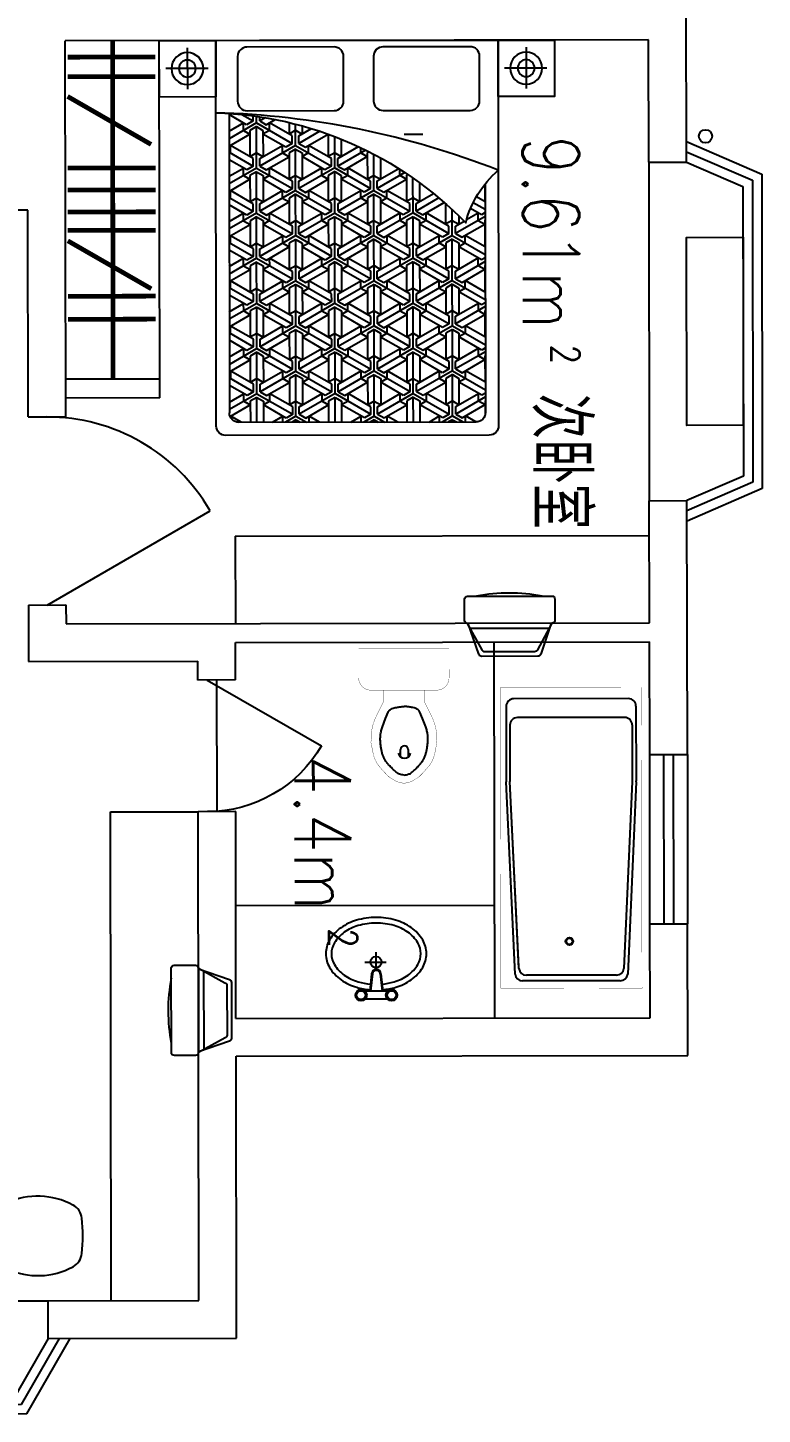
# Model space of a CAD drawing. Header units: millimetres. Extents: x 950 to 32641, y 607 to 32298.
# Drawn here: x 19286 to 23189, y 1052 to 8425 of the extents above; entities that cross this region are included whole.
import ezdxf
from ezdxf.enums import TextEntityAlignment as Align

# ---------------------------------------------------------------- set-up
doc = ezdxf.new("R2010")
doc.units = ezdxf.units.MM
for name, color, linetype in [('4', 7, 'Continuous'), ('B', 33, 'Continuous'), ('DIM', 3, 'Continuous'), ('FURN', 1, 'Continuous'), ('PD', 40, 'Continuous'), ('PJ', 8, 'Continuous'), ('PUB_TEXT', 7, 'Continuous'), ('PUB_WINDW', 7, 'Continuous'), ('WALL', 255, 'Continuous'), ('WENZI', 41, 'Continuous'), ('WINDOW', 2, 'Continuous')]:
    doc.layers.add(name, color=color, linetype=linetype)
doc.styles.add('_HZTXT0', font='txt.shx', dxfattribs={"width": 0.7, "bigfont": 'hztxt.shx'})
doc.styles.add('DIM_FONT', font='SIMPLEX', dxfattribs={"width": 0.8})
doc.styles.add('SIMPLEX', font='SIMPLEX.SHX')
doc.styles.get("Standard").update_dxf_attribs({"font": 'arial.ttf'})

# ---------------------------------------------------------------- blocks, each defined once
blk = doc.blocks.new('M_E10')
for p, q in [((-740, -70), (-740, -680)), ((-700, -30), (-302.2, -30)), ((-600, -50), (-300, -50)), ((-300, -50), (694.6, -95.9)), ((-297.8, -30.2), (724.3, -76.1)), ((-640, -90), (-640, -660)), ((730, -135.6), (730, -614.4)), ((760, -115.9), (760, -634.1)), ((694.6, -654.1), (-300, -700)), ((684.7, -654.2), (-300, -700)), ((-700, -720), (-302.2, -720)), ((-600, -700), (-300, -700)), ((724.3, -673.9), (-297.8, -719.8))]:
    blk.add_line(p, q)
at = {"const_width": 1.5}
for points in [[(-800, 0), (800, 0)], [(-800, -750), (-800, 0)], [(800, 0), (800, -750)], [(800, -750), (-800, -750)]]:
    blk.add_lwpolyline(points, dxfattribs=at)
for radius in [20, 16]:
    blk.add_circle((550, -385.5), radius)
for centre, start, end in [((-700, -70), 90, 180), ((-600, -90), 90, 180), ((-302.2, -70), 83.79655, 90), ((690, -135.6), 0, 83.36749), ((720, -115.9), 0, 83.79655), ((-600, -660), 180, 270), ((690, -614.4), 276.63251, 0), ((720, -634.1), 276.20345, 0), ((-700, -680), 180, 270), ((-302.2, -680), 270, 276.20345)]:
    blk.add_arc(centre, 40, start, end)
at = {"width": 0.8, "flags": 9}
for tag in ['XSIZE', 'YSIZE']:
    blk.add_attdef(tag, (0, 0), '', height=0.5, dxfattribs=at)
blk = doc.blocks.new('_DBLK')
blk.add_line((-0.5, 0), (0, -0.866))
blk.add_arc((-0.5, 0), 1, 300, 0)
at = {"style": 'SIMPLEX', "flags": 9}
blk.add_attdef('A', text='', height=1, dxfattribs=at).set_placement((0, 1.5), align=Align.MIDDLE)
blk = doc.blocks.new('D1')
at = {"layer": 'FURN'}
for p, q in [((387.5, 1430), (1980, 1430)), ((448, 1336.4), (394, 1430)), ((482, 1430), (438, 1353.7)), ((438, 1284.5), (522, 1430)), ((562, 1430), (498, 1319.1)), ((628, 1301.8), (558, 1423)), ((598, 1423), (558, 1423)), ((594, 1430), (668, 1301.8)), ((598, 1423), (602, 1430)), ((688, 1336.4), (634, 1430)), ((722, 1430), (678, 1353.7)), ((678, 1284.5), (762, 1430)), ((802, 1430), (738, 1319.1)), ((868, 1301.8), (798, 1423)), ((838, 1423), (798, 1423)), ((834, 1430), (908, 1301.8)), ((838, 1423), (842, 1430)), ((928, 1336.4), (874, 1430)), ((962, 1430), (918, 1353.7)), ((918, 1284.5), (1002, 1430)), ((1042, 1430), (978, 1319.1)), ((1108, 1301.8), (1038, 1423)), ((1078, 1423), (1038, 1423)), ((1074, 1430), (1148, 1301.8)), ((1078, 1423), (1082, 1430)), ((1168, 1336.4), (1114, 1430)), ((1202, 1430), (1158, 1353.7)), ((1158, 1284.5), (1242, 1430)), ((1282, 1430), (1218, 1319.1)), ((1348, 1301.8), (1278, 1423)), ((1318, 1423), (1278, 1423)), ((1314, 1430), (1388, 1301.8)), ((1318, 1423), (1322, 1430)), ((1408, 1336.4), (1354, 1430)), ((1442, 1430), (1398, 1353.7)), ((1398, 1284.5), (1482, 1430)), ((1522, 1430), (1458, 1319.1)), ((1588, 1301.8), (1518, 1423)), ((1558, 1423), (1518, 1423)), ((1554, 1430), (1628, 1301.8)), ((1558, 1423), (1562, 1430)), ((1648, 1336.4), (1594, 1430)), ((1682, 1430), (1638, 1353.7)), ((1638, 1284.5), (1722, 1430)), ((1762, 1430), (1698, 1319.1)), ((1828, 1301.8), (1758, 1423)), ((1798, 1423), (1758, 1423)), ((1794, 1430), (1868, 1301.8)), ((1798, 1423), (1802, 1430)), ((1888, 1336.4), (1834, 1430)), ((1922, 1430), (1878, 1353.7)), ((1878, 1284.5), (1962, 1430)), ((1999.7, 1426), (1938, 1319.1)), ((2030, 1367.6), (1998, 1423)), ((2005.5, 1423), (1998, 1423)), ((393.4, 1361.7), (428, 1301.8)), ((428, 1301.8), (448, 1336.4)), ((478, 1353.7), (438, 1353.7)), ((478, 1353.7), (498, 1319.1)), ((668, 1301.8), (688, 1336.4)), ((718, 1353.7), (678, 1353.7)), ((718, 1353.7), (738, 1319.1)), ((908, 1301.8), (928, 1336.4)), ((958, 1353.7), (918, 1353.7)), ((958, 1353.7), (978, 1319.1)), ((1148, 1301.8), (1168, 1336.4)), ((1198, 1353.7), (1158, 1353.7)), ((1198, 1353.7), (1218, 1319.1)), ((1388, 1301.8), (1408, 1336.4)), ((1438, 1353.7), (1398, 1353.7)), ((1438, 1353.7), (1458, 1319.1)), ((1628, 1301.8), (1648, 1336.4)), ((1678, 1353.7), (1638, 1353.7)), ((1678, 1353.7), (1698, 1319.1)), ((1868, 1301.8), (1888, 1336.4)), ((1918, 1353.7), (1878, 1353.7)), ((1918, 1353.7), (1938, 1319.1)), ((2030, 1380), (2030, 120)), ((428, 1301.8), (400.6, 1301.8)), ((438, 1284.5), (403, 1284.5)), ((428, 1267.1), (405.6, 1267.1)), ((410.5, 1236.9), (428, 1267.1)), ((428, 1267.1), (448, 1232.5)), ((438, 1284.5), (548, 1093.9)), ((458, 1284.5), (478, 1319.1)), ((458, 1284.5), (478, 1249.8)), ((678, 1284.5), (458, 1284.5)), ((478, 1319.1), (618, 1319.1)), ((628, 1267.1), (558, 1145.9)), ((558, 1076.6), (668, 1267.1)), ((598, 1284.5), (618, 1319.1)), ((598, 1284.5), (618, 1249.8)), ((668, 1301.8), (628, 1301.8)), ((668, 1267.1), (628, 1267.1)), ((668, 1267.1), (688, 1232.5)), ((678, 1284.5), (788, 1093.9)), ((698, 1284.5), (718, 1319.1)), ((698, 1284.5), (718, 1249.8)), ((918, 1284.5), (698, 1284.5)), ((718, 1319.1), (858, 1319.1)), ((868, 1267.1), (798, 1145.9)), ((798, 1076.6), (908, 1267.1)), ((838, 1284.5), (858, 1319.1)), ((838, 1284.5), (858, 1249.8)), ((908, 1301.8), (868, 1301.8)), ((908, 1267.1), (868, 1267.1)), ((908, 1267.1), (928, 1232.5)), ((918, 1284.5), (1028, 1093.9)), ((938, 1284.5), (958, 1319.1)), ((938, 1284.5), (958, 1249.8)), ((1158, 1284.5), (938, 1284.5)), ((958, 1319.1), (1098, 1319.1)), ((1108, 1267.1), (1038, 1145.9)), ((1038, 1076.6), (1148, 1267.1)), ((1078, 1284.5), (1098, 1319.1)), ((1078, 1284.5), (1098, 1249.8)), ((1148, 1301.8), (1108, 1301.8)), ((1148, 1267.1), (1108, 1267.1)), ((1148, 1267.1), (1168, 1232.5)), ((1158, 1284.5), (1268, 1093.9)), ((1178, 1284.5), (1198, 1319.1)), ((1178, 1284.5), (1198, 1249.8)), ((1398, 1284.5), (1178, 1284.5)), ((1198, 1319.1), (1338, 1319.1)), ((1348, 1267.1), (1278, 1145.9)), ((1278, 1076.6), (1388, 1267.1)), ((1318, 1284.5), (1338, 1319.1)), ((1318, 1284.5), (1338, 1249.8)), ((1388, 1301.8), (1348, 1301.8)), ((1388, 1267.1), (1348, 1267.1)), ((1388, 1267.1), (1408, 1232.5)), ((1398, 1284.5), (1508, 1093.9)), ((1418, 1284.5), (1438, 1319.1)), ((1418, 1284.5), (1438, 1249.8)), ((1638, 1284.5), (1418, 1284.5)), ((1438, 1319.1), (1578, 1319.1)), ((1588, 1267.1), (1518, 1145.9)), ((1518, 1076.6), (1628, 1267.1)), ((1558, 1284.5), (1578, 1319.1)), ((1558, 1284.5), (1578, 1249.8)), ((1628, 1301.8), (1588, 1301.8)), ((1628, 1267.1), (1588, 1267.1)), ((1628, 1267.1), (1648, 1232.5)), ((1638, 1284.5), (1748, 1093.9)), ((1658, 1284.5), (1678, 1319.1)), ((1658, 1284.5), (1678, 1249.8)), ((1878, 1284.5), (1658, 1284.5)), ((1678, 1319.1), (1818, 1319.1)), ((1828, 1267.1), (1758, 1145.9)), ((1758, 1076.6), (1868, 1267.1)), ((1798, 1284.5), (1818, 1319.1)), ((1798, 1284.5), (1818, 1249.8)), ((1868, 1301.8), (1828, 1301.8)), ((1868, 1267.1), (1828, 1267.1)), ((1868, 1267.1), (1888, 1232.5)), ((1878, 1284.5), (1988, 1093.9)), ((1898, 1284.5), (1918, 1319.1)), ((1898, 1284.5), (1918, 1249.8)), ((2030, 1284.5), (1898, 1284.5)), ((1918, 1319.1), (2030, 1319.1)), ((448, 1232.5), (420.2, 1184.4)), ((508, 1093.9), (438, 1215.2)), ((478, 1215.2), (438, 1215.2)), ((478, 1249.8), (618, 1249.8)), ((478, 1215.2), (498, 1249.8)), ((568, 1128.6), (498, 1249.8)), ((688, 1232.5), (618, 1111.3)), ((748, 1093.9), (678, 1215.2)), ((718, 1215.2), (678, 1215.2)), ((718, 1249.8), (858, 1249.8)), ((718, 1215.2), (738, 1249.8)), ((808, 1128.6), (738, 1249.8)), ((928, 1232.5), (858, 1111.3)), ((988, 1093.9), (918, 1215.2)), ((958, 1215.2), (918, 1215.2)), ((958, 1249.8), (1098, 1249.8)), ((958, 1215.2), (978, 1249.8)), ((1048, 1128.6), (978, 1249.8)), ((1168, 1232.5), (1098, 1111.3)), ((1228, 1093.9), (1158, 1215.2)), ((1198, 1215.2), (1158, 1215.2)), ((1198, 1249.8), (1338, 1249.8)), ((1198, 1215.2), (1218, 1249.8)), ((1288, 1128.6), (1218, 1249.8)), ((1408, 1232.5), (1338, 1111.3)), ((1468, 1093.9), (1398, 1215.2)), ((1438, 1215.2), (1398, 1215.2)), ((1438, 1249.8), (1578, 1249.8)), ((1438, 1215.2), (1458, 1249.8)), ((1528, 1128.6), (1458, 1249.8)), ((1648, 1232.5), (1578, 1111.3)), ((1708, 1093.9), (1638, 1215.2)), ((1678, 1215.2), (1638, 1215.2)), ((1678, 1249.8), (1818, 1249.8)), ((1678, 1215.2), (1698, 1249.8)), ((1768, 1128.6), (1698, 1249.8)), ((1888, 1232.5), (1818, 1111.3)), ((1948, 1093.9), (1878, 1215.2)), ((1918, 1215.2), (1878, 1215.2)), ((1918, 1249.8), (2030, 1249.8)), ((1918, 1215.2), (1938, 1249.8)), ((2008, 1128.6), (1938, 1249.8)), ((2030, 1201.3), (1998, 1145.9)), ((436.3, 1111.3), (498, 1111.3)), ((478, 1076.6), (498, 1111.3)), ((548, 1093.9), (568, 1128.6)), ((598, 1145.9), (558, 1145.9)), ((578, 1076.6), (598, 1111.3)), ((598, 1145.9), (618, 1111.3)), ((598, 1111.3), (738, 1111.3)), ((718, 1076.6), (738, 1111.3)), ((788, 1093.9), (808, 1128.6)), ((838, 1145.9), (798, 1145.9)), ((818, 1076.6), (838, 1111.3)), ((838, 1145.9), (858, 1111.3)), ((838, 1111.3), (978, 1111.3)), ((958, 1076.6), (978, 1111.3)), ((1028, 1093.9), (1048, 1128.6)), ((1078, 1145.9), (1038, 1145.9)), ((1058, 1076.6), (1078, 1111.3)), ((1078, 1145.9), (1098, 1111.3)), ((1078, 1111.3), (1218, 1111.3)), ((1198, 1076.6), (1218, 1111.3)), ((1268, 1093.9), (1288, 1128.6)), ((1318, 1145.9), (1278, 1145.9)), ((1298, 1076.6), (1318, 1111.3)), ((1318, 1145.9), (1338, 1111.3)), ((1318, 1111.3), (1458, 1111.3)), ((1438, 1076.6), (1458, 1111.3)), ((1508, 1093.9), (1528, 1128.6)), ((1558, 1145.9), (1518, 1145.9)), ((1538, 1076.6), (1558, 1111.3)), ((1558, 1145.9), (1578, 1111.3)), ((1558, 1111.3), (1698, 1111.3)), ((1678, 1076.6), (1698, 1111.3)), ((1748, 1093.9), (1768, 1128.6)), ((1798, 1145.9), (1758, 1145.9)), ((1778, 1076.6), (1798, 1111.3)), ((1798, 1145.9), (1818, 1111.3)), ((1798, 1111.3), (1938, 1111.3)), ((1918, 1076.6), (1938, 1111.3)), ((1988, 1093.9), (2008, 1128.6)), ((2030, 1145.9), (1998, 1145.9)), ((1998, 1076.6), (2030, 1132)), ((558, 1076.6), (444.9, 1076.6)), ((454.3, 1042), (498, 1042)), ((508, 1059.3), (469, 991.8)), ((478, 1076.6), (498, 1042)), ((483.3, 947.3), (548, 1059.3)), ((548, 1093.9), (508, 1093.9)), ((548, 1059.3), (508, 1059.3)), ((548, 1059.3), (568, 1024.7)), ((558, 1076.6), (668, 886.1)), ((578, 1076.6), (598, 1042)), ((798, 1076.6), (578, 1076.6)), ((598, 1042), (738, 1042)), ((598, 1007.3), (618, 1042)), ((688, 920.7), (618, 1042)), ((748, 1059.3), (678, 938.1)), ((678, 868.8), (788, 1059.3)), ((718, 1076.6), (738, 1042)), ((788, 1093.9), (748, 1093.9)), ((788, 1059.3), (748, 1059.3)), ((788, 1059.3), (808, 1024.7)), ((798, 1076.6), (908, 886.1)), ((818, 1076.6), (838, 1042)), ((1038, 1076.6), (818, 1076.6)), ((838, 1042), (978, 1042)), ((838, 1007.3), (858, 1042)), ((928, 920.7), (858, 1042)), ((988, 1059.3), (918, 938.1)), ((918, 868.8), (1028, 1059.3)), ((958, 1076.6), (978, 1042)), ((1028, 1093.9), (988, 1093.9)), ((1028, 1059.3), (988, 1059.3)), ((1028, 1059.3), (1048, 1024.7)), ((1038, 1076.6), (1148, 886.1)), ((1058, 1076.6), (1078, 1042)), ((1278, 1076.6), (1058, 1076.6)), ((1078, 1042), (1218, 1042)), ((1078, 1007.3), (1098, 1042)), ((1168, 920.7), (1098, 1042)), ((1228, 1059.3), (1158, 938.1)), ((1158, 868.8), (1268, 1059.3)), ((1198, 1076.6), (1218, 1042)), ((1268, 1093.9), (1228, 1093.9)), ((1268, 1059.3), (1228, 1059.3)), ((1268, 1059.3), (1288, 1024.7)), ((1278, 1076.6), (1388, 886.1)), ((1298, 1076.6), (1318, 1042)), ((1518, 1076.6), (1298, 1076.6)), ((1318, 1042), (1458, 1042)), ((1318, 1007.3), (1338, 1042)), ((1408, 920.7), (1338, 1042)), ((1468, 1059.3), (1398, 938.1)), ((1398, 868.8), (1508, 1059.3)), ((1438, 1076.6), (1458, 1042)), ((1508, 1093.9), (1468, 1093.9)), ((1508, 1059.3), (1468, 1059.3)), ((1508, 1059.3), (1528, 1024.7)), ((1518, 1076.6), (1628, 886.1)), ((1538, 1076.6), (1558, 1042)), ((1758, 1076.6), (1538, 1076.6)), ((1558, 1042), (1698, 1042)), ((1558, 1007.3), (1578, 1042)), ((1648, 920.7), (1578, 1042)), ((1708, 1059.3), (1638, 938.1)), ((1638, 868.8), (1748, 1059.3)), ((1678, 1076.6), (1698, 1042)), ((1748, 1093.9), (1708, 1093.9)), ((1748, 1059.3), (1708, 1059.3)), ((1748, 1059.3), (1768, 1024.7)), ((1758, 1076.6), (1868, 886.1)), ((1778, 1076.6), (1798, 1042)), ((1998, 1076.6), (1778, 1076.6)), ((1798, 1042), (1938, 1042)), ((1798, 1007.3), (1818, 1042)), ((1888, 920.7), (1818, 1042)), ((1948, 1059.3), (1878, 938.1)), ((1878, 868.8), (1988, 1059.3)), ((1918, 1076.6), (1938, 1042)), ((1988, 1093.9), (1948, 1093.9)), ((1988, 1059.3), (1948, 1059.3)), ((1988, 1059.3), (2008, 1024.7)), ((1998, 1076.6), (2030, 1021.2)), ((2018, 1076.6), (2030, 1097.4)), ((2018, 1076.6), (2030, 1055.8)), ((2030, 1076.6), (2018, 1076.6)), ((568, 1024.7), (498.4, 904.1)), ((628, 886.1), (558, 1007.3)), ((598, 1007.3), (558, 1007.3)), ((808, 1024.7), (738, 903.4)), ((868, 886.1), (798, 1007.3)), ((838, 1007.3), (798, 1007.3)), ((1048, 1024.7), (978, 903.4)), ((1108, 886.1), (1038, 1007.3)), ((1078, 1007.3), (1038, 1007.3)), ((1288, 1024.7), (1218, 903.4)), ((1348, 886.1), (1278, 1007.3)), ((1318, 1007.3), (1278, 1007.3)), ((1528, 1024.7), (1458, 903.4)), ((1588, 886.1), (1518, 1007.3)), ((1558, 1007.3), (1518, 1007.3)), ((1768, 1024.7), (1698, 903.4)), ((1828, 886.1), (1758, 1007.3)), ((1798, 1007.3), (1758, 1007.3)), ((2008, 1024.7), (1938, 903.4)), ((2030, 951.9), (1998, 1007.3)), ((2030, 1007.3), (1998, 1007.3)), ((498.6, 903.4), (618, 903.4)), ((598, 868.8), (618, 903.4)), ((668, 886.1), (628, 886.1)), ((668, 886.1), (688, 920.7)), ((718, 938.1), (678, 938.1)), ((698, 868.8), (718, 903.4)), ((718, 938.1), (738, 903.4)), ((718, 903.4), (858, 903.4)), ((838, 868.8), (858, 903.4)), ((908, 886.1), (868, 886.1)), ((908, 886.1), (928, 920.7)), ((958, 938.1), (918, 938.1)), ((938, 868.8), (958, 903.4)), ((958, 938.1), (978, 903.4)), ((958, 903.4), (1098, 903.4)), ((1078, 868.8), (1098, 903.4)), ((1148, 886.1), (1108, 886.1)), ((1148, 886.1), (1168, 920.7)), ((1198, 938.1), (1158, 938.1)), ((1178, 868.8), (1198, 903.4)), ((1198, 938.1), (1218, 903.4)), ((1198, 903.4), (1338, 903.4)), ((1318, 868.8), (1338, 903.4)), ((1388, 886.1), (1348, 886.1)), ((1388, 886.1), (1408, 920.7)), ((1438, 938.1), (1398, 938.1)), ((1418, 868.8), (1438, 903.4)), ((1438, 938.1), (1458, 903.4)), ((1438, 903.4), (1578, 903.4)), ((1558, 868.8), (1578, 903.4)), ((1628, 886.1), (1588, 886.1)), ((1628, 886.1), (1648, 920.7)), ((1678, 938.1), (1638, 938.1)), ((1658, 868.8), (1678, 903.4)), ((1678, 938.1), (1698, 903.4)), ((1678, 903.4), (1818, 903.4)), ((1798, 868.8), (1818, 903.4)), ((1868, 886.1), (1828, 886.1)), ((1868, 886.1), (1888, 920.7)), ((1918, 938.1), (1878, 938.1)), ((1898, 868.8), (1918, 903.4)), ((1918, 938.1), (1938, 903.4)), ((1918, 903.4), (2030, 903.4)), ((678, 868.8), (511.5, 868.8)), ((525.2, 834.1), (618, 834.1)), ((628, 851.5), (565.2, 742.6)), ((583.3, 704.8), (668, 851.5)), ((598, 868.8), (618, 834.1)), ((688, 816.8), (618, 695.6)), ((668, 851.5), (628, 851.5)), ((668, 851.5), (688, 816.8)), ((678, 868.8), (788, 678.2)), ((698, 868.8), (718, 834.1)), ((918, 868.8), (698, 868.8)), ((718, 834.1), (858, 834.1)), ((718, 799.5), (738, 834.1)), ((808, 712.9), (738, 834.1)), ((868, 851.5), (798, 730.2)), ((798, 660.9), (908, 851.5)), ((838, 868.8), (858, 834.1)), ((928, 816.8), (858, 695.6)), ((908, 851.5), (868, 851.5)), ((908, 851.5), (928, 816.8)), ((918, 868.8), (1028, 678.2)), ((938, 868.8), (958, 834.1)), ((1158, 868.8), (938, 868.8)), ((958, 834.1), (1098, 834.1)), ((958, 799.5), (978, 834.1)), ((1048, 712.9), (978, 834.1)), ((1108, 851.5), (1038, 730.2)), ((1038, 660.9), (1148, 851.5)), ((1078, 868.8), (1098, 834.1)), ((1168, 816.8), (1098, 695.6)), ((1148, 851.5), (1108, 851.5)), ((1148, 851.5), (1168, 816.8)), ((1158, 868.8), (1268, 678.2)), ((1178, 868.8), (1198, 834.1)), ((1398, 868.8), (1178, 868.8)), ((1198, 834.1), (1338, 834.1)), ((1198, 799.5), (1218, 834.1)), ((1288, 712.9), (1218, 834.1)), ((1348, 851.5), (1278, 730.2)), ((1278, 660.9), (1388, 851.5)), ((1318, 868.8), (1338, 834.1)), ((1408, 816.8), (1338, 695.6)), ((1388, 851.5), (1348, 851.5)), ((1388, 851.5), (1408, 816.8)), ((1398, 868.8), (1508, 678.2)), ((1418, 868.8), (1438, 834.1)), ((1638, 868.8), (1418, 868.8)), ((1438, 834.1), (1578, 834.1)), ((1438, 799.5), (1458, 834.1)), ((1528, 712.9), (1458, 834.1)), ((1588, 851.5), (1518, 730.2)), ((1518, 660.9), (1628, 851.5)), ((1558, 868.8), (1578, 834.1)), ((1648, 816.8), (1578, 695.6)), ((1628, 851.5), (1588, 851.5)), ((1628, 851.5), (1648, 816.8)), ((1638, 868.8), (1748, 678.2)), ((1658, 868.8), (1678, 834.1)), ((1878, 868.8), (1658, 868.8)), ((1678, 834.1), (1818, 834.1)), ((1678, 799.5), (1698, 834.1)), ((1768, 712.9), (1698, 834.1)), ((1828, 851.5), (1758, 730.2)), ((1758, 660.9), (1868, 851.5)), ((1798, 868.8), (1818, 834.1)), ((1888, 816.8), (1818, 695.6)), ((1868, 851.5), (1828, 851.5)), ((1868, 851.5), (1888, 816.8)), ((1878, 868.8), (1988, 678.2)), ((1898, 868.8), (1918, 834.1)), ((2030, 868.8), (1898, 868.8)), ((1918, 834.1), (2030, 834.1)), ((1918, 799.5), (1938, 834.1)), ((2008, 712.9), (1938, 834.1)), ((748, 678.2), (678, 799.5)), ((718, 799.5), (678, 799.5)), ((988, 678.2), (918, 799.5)), ((958, 799.5), (918, 799.5)), ((1228, 678.2), (1158, 799.5)), ((1198, 799.5), (1158, 799.5)), ((1468, 678.2), (1398, 799.5)), ((1438, 799.5), (1398, 799.5)), ((1708, 678.2), (1638, 799.5)), ((1678, 799.5), (1638, 799.5)), ((1948, 678.2), (1878, 799.5)), ((1918, 799.5), (1878, 799.5)), ((2030, 785.6), (1998, 730.2)), ((598, 730.2), (571, 730.2)), ((592.6, 686.2), (598, 695.6)), ((598, 730.2), (618, 695.6)), ((598, 695.6), (738, 695.6)), ((718, 660.9), (738, 695.6)), ((788, 678.2), (748, 678.2)), ((788, 678.2), (808, 712.9)), ((838, 730.2), (798, 730.2)), ((818, 660.9), (838, 695.6)), ((838, 730.2), (858, 695.6)), ((838, 695.6), (978, 695.6)), ((958, 660.9), (978, 695.6)), ((1028, 678.2), (988, 678.2)), ((1028, 678.2), (1048, 712.9)), ((1078, 730.2), (1038, 730.2)), ((1058, 660.9), (1078, 695.6)), ((1078, 730.2), (1098, 695.6)), ((1078, 695.6), (1218, 695.6)), ((1198, 660.9), (1218, 695.6)), ((1268, 678.2), (1228, 678.2)), ((1268, 678.2), (1288, 712.9)), ((1318, 730.2), (1278, 730.2)), ((1298, 660.9), (1318, 695.6)), ((1318, 730.2), (1338, 695.6)), ((1318, 695.6), (1458, 695.6)), ((1438, 660.9), (1458, 695.6)), ((1508, 678.2), (1468, 678.2)), ((1508, 678.2), (1528, 712.9)), ((1558, 730.2), (1518, 730.2)), ((1538, 660.9), (1558, 695.6)), ((1558, 730.2), (1578, 695.6)), ((1558, 695.6), (1698, 695.6)), ((1678, 660.9), (1698, 695.6)), ((1748, 678.2), (1708, 678.2)), ((1748, 678.2), (1768, 712.9)), ((1798, 730.2), (1758, 730.2)), ((1778, 660.9), (1798, 695.6)), ((1798, 730.2), (1818, 695.6)), ((1798, 695.6), (1938, 695.6)), ((1918, 660.9), (1938, 695.6)), ((1988, 678.2), (1948, 678.2)), ((1988, 678.2), (2008, 712.9)), ((2030, 730.2), (1998, 730.2)), ((1998, 660.9), (2030, 716.4)), ((2018, 660.9), (2030, 681.7)), ((798, 660.9), (605.7, 660.9)), ((624.4, 626.3), (738, 626.3)), ((748, 643.6), (681.9, 529.1)), ((703, 496.4), (788, 643.6)), ((718, 660.9), (738, 626.3)), ((808, 609), (738, 487.7)), ((788, 643.6), (748, 643.6)), ((788, 643.6), (808, 609)), ((798, 660.9), (908, 470.4)), ((868, 470.4), (798, 591.6)), ((838, 591.6), (798, 591.6)), ((818, 660.9), (838, 626.3)), ((1038, 660.9), (818, 660.9)), ((838, 626.3), (978, 626.3)), ((838, 591.6), (858, 626.3)), ((928, 505), (858, 626.3)), ((988, 643.6), (918, 522.4)), ((918, 453.1), (1028, 643.6)), ((958, 660.9), (978, 626.3)), ((1048, 609), (978, 487.7)), ((1028, 643.6), (988, 643.6)), ((1028, 643.6), (1048, 609)), ((1038, 660.9), (1148, 470.4)), ((1108, 470.4), (1038, 591.6)), ((1078, 591.6), (1038, 591.6)), ((1058, 660.9), (1078, 626.3)), ((1278, 660.9), (1058, 660.9)), ((1078, 626.3), (1218, 626.3)), ((1078, 591.6), (1098, 626.3)), ((1168, 505), (1098, 626.3)), ((1228, 643.6), (1158, 522.4)), ((1158, 453.1), (1268, 643.6)), ((1198, 660.9), (1218, 626.3)), ((1288, 609), (1218, 487.7)), ((1268, 643.6), (1228, 643.6)), ((1268, 643.6), (1288, 609)), ((1278, 660.9), (1388, 470.4)), ((1348, 470.4), (1278, 591.6)), ((1318, 591.6), (1278, 591.6)), ((1298, 660.9), (1318, 626.3)), ((1518, 660.9), (1298, 660.9)), ((1318, 626.3), (1458, 626.3)), ((1318, 591.6), (1338, 626.3)), ((1408, 505), (1338, 626.3)), ((1468, 643.6), (1398, 522.4)), ((1398, 453.1), (1508, 643.6)), ((1438, 660.9), (1458, 626.3)), ((1528, 609), (1458, 487.7)), ((1508, 643.6), (1468, 643.6)), ((1508, 643.6), (1528, 609)), ((1518, 660.9), (1628, 470.4)), ((1588, 470.4), (1518, 591.6)), ((1558, 591.6), (1518, 591.6)), ((1538, 660.9), (1558, 626.3)), ((1758, 660.9), (1538, 660.9)), ((1558, 626.3), (1698, 626.3)), ((1558, 591.6), (1578, 626.3)), ((1648, 505), (1578, 626.3)), ((1708, 643.6), (1638, 522.4)), ((1638, 453.1), (1748, 643.6)), ((1678, 660.9), (1698, 626.3)), ((1768, 609), (1698, 487.7)), ((1748, 643.6), (1708, 643.6)), ((1748, 643.6), (1768, 609)), ((1758, 660.9), (1868, 470.4)), ((1828, 470.4), (1758, 591.6)), ((1798, 591.6), (1758, 591.6)), ((1778, 660.9), (1798, 626.3)), ((1998, 660.9), (1778, 660.9)), ((1798, 626.3), (1938, 626.3)), ((1798, 591.6), (1818, 626.3)), ((1888, 505), (1818, 626.3)), ((1948, 643.6), (1878, 522.4)), ((1878, 453.1), (1988, 643.6)), ((1918, 660.9), (1938, 626.3)), ((2008, 609), (1938, 487.7)), ((1988, 643.6), (1948, 643.6)), ((1988, 643.6), (2008, 609)), ((1998, 660.9), (2030, 605.5)), ((2030, 536.2), (1998, 591.6)), ((2030, 591.6), (1998, 591.6)), ((2018, 660.9), (2030, 640.1)), ((2030, 660.9), (2018, 660.9)), ((718, 522.4), (686.1, 522.4)), ((718, 522.4), (738, 487.7)), ((958, 522.4), (918, 522.4)), ((958, 522.4), (978, 487.7)), ((1198, 522.4), (1158, 522.4)), ((1198, 522.4), (1218, 487.7)), ((1438, 522.4), (1398, 522.4)), ((1438, 522.4), (1458, 487.7)), ((1678, 522.4), (1638, 522.4)), ((1678, 522.4), (1698, 487.7)), ((1918, 522.4), (1878, 522.4)), ((1918, 522.4), (1938, 487.7)), ((713.7, 480.3), (718, 487.7)), ((718, 487.7), (858, 487.7)), ((918, 453.1), (732.4, 453.1)), ((838, 453.1), (858, 487.7)), ((838, 453.1), (858, 418.4)), ((908, 470.4), (868, 470.4)), ((908, 470.4), (928, 505)), ((918, 453.1), (1028, 262.6)), ((938, 453.1), (958, 487.7)), ((938, 453.1), (958, 418.4)), ((1158, 453.1), (938, 453.1)), ((958, 487.7), (1098, 487.7)), ((1078, 453.1), (1098, 487.7)), ((1078, 453.1), (1098, 418.4)), ((1148, 470.4), (1108, 470.4)), ((1148, 470.4), (1168, 505)), ((1158, 453.1), (1268, 262.6)), ((1178, 453.1), (1198, 487.7)), ((1178, 453.1), (1198, 418.4)), ((1398, 453.1), (1178, 453.1)), ((1198, 487.7), (1338, 487.7)), ((1318, 453.1), (1338, 487.7)), ((1318, 453.1), (1338, 418.4)), ((1388, 470.4), (1348, 470.4)), ((1388, 470.4), (1408, 505)), ((1398, 453.1), (1508, 262.6)), ((1418, 453.1), (1438, 487.7)), ((1418, 453.1), (1438, 418.4)), ((1638, 453.1), (1418, 453.1)), ((1438, 487.7), (1578, 487.7)), ((1558, 453.1), (1578, 487.7)), ((1558, 453.1), (1578, 418.4)), ((1628, 470.4), (1588, 470.4)), ((1628, 470.4), (1648, 505)), ((1638, 453.1), (1748, 262.6)), ((1658, 453.1), (1678, 487.7)), ((1658, 453.1), (1678, 418.4)), ((1878, 453.1), (1658, 453.1)), ((1678, 487.7), (1818, 487.7)), ((1798, 453.1), (1818, 487.7)), ((1798, 453.1), (1818, 418.4)), ((1868, 470.4), (1828, 470.4)), ((1868, 470.4), (1888, 505)), ((1878, 453.1), (1988, 262.6)), ((1898, 453.1), (1918, 487.7)), ((1898, 453.1), (1918, 418.4)), ((2030, 453.1), (1898, 453.1)), ((1918, 487.7), (2030, 487.7)), ((757.2, 418.4), (858, 418.4)), ((868, 435.8), (814.8, 343.7)), ((838.4, 315.2), (908, 435.8)), ((928, 401.1), (862.3, 287.3)), ((908, 435.8), (868, 435.8)), ((908, 435.8), (928, 401.1)), ((988, 262.6), (918, 383.8)), ((958, 383.8), (918, 383.8)), ((958, 418.4), (1098, 418.4)), ((958, 383.8), (978, 418.4)), ((1048, 297.2), (978, 418.4)), ((1108, 435.8), (1038, 314.5)), ((1038, 245.2), (1148, 435.8)), ((1168, 401.1), (1098, 279.9)), ((1148, 435.8), (1108, 435.8)), ((1148, 435.8), (1168, 401.1)), ((1228, 262.6), (1158, 383.8)), ((1198, 383.8), (1158, 383.8)), ((1198, 418.4), (1338, 418.4)), ((1198, 383.8), (1218, 418.4)), ((1288, 297.2), (1218, 418.4)), ((1348, 435.8), (1278, 314.5)), ((1278, 245.2), (1388, 435.8)), ((1408, 401.1), (1338, 279.9)), ((1388, 435.8), (1348, 435.8)), ((1388, 435.8), (1408, 401.1)), ((1468, 262.6), (1398, 383.8)), ((1438, 383.8), (1398, 383.8)), ((1438, 418.4), (1578, 418.4)), ((1438, 383.8), (1458, 418.4)), ((1528, 297.2), (1458, 418.4)), ((1588, 435.8), (1518, 314.5)), ((1518, 245.2), (1628, 435.8)), ((1648, 401.1), (1578, 279.9)), ((1628, 435.8), (1588, 435.8)), ((1628, 435.8), (1648, 401.1)), ((1708, 262.6), (1638, 383.8)), ((1678, 383.8), (1638, 383.8)), ((1678, 418.4), (1818, 418.4)), ((1678, 383.8), (1698, 418.4)), ((1768, 297.2), (1698, 418.4)), ((1828, 435.8), (1758, 314.5)), ((1758, 245.2), (1868, 435.8)), ((1888, 401.1), (1818, 279.9)), ((1868, 435.8), (1828, 435.8)), ((1868, 435.8), (1888, 401.1)), ((1948, 262.6), (1878, 383.8)), ((1918, 383.8), (1878, 383.8)), ((1918, 418.4), (2030, 418.4)), ((1918, 383.8), (1938, 418.4)), ((2008, 297.2), (1938, 418.4)), ((2030, 369.9), (1998, 314.5)), ((1028, 262.6), (1048, 297.2)), ((1078, 314.5), (1038, 314.5)), ((1078, 314.5), (1098, 279.9)), ((1268, 262.6), (1288, 297.2)), ((1318, 314.5), (1278, 314.5)), ((1318, 314.5), (1338, 279.9)), ((1508, 262.6), (1528, 297.2)), ((1558, 314.5), (1518, 314.5)), ((1558, 314.5), (1578, 279.9)), ((1748, 262.6), (1768, 297.2)), ((1798, 314.5), (1758, 314.5)), ((1798, 314.5), (1818, 279.9)), ((1988, 262.6), (2008, 297.2)), ((2030, 314.5), (1998, 314.5)), ((1998, 245.2), (2030, 300.7)), ((868.8, 279.9), (978, 279.9)), ((1038, 245.2), (900.2, 245.2)), ((936.8, 70), (1028, 227.9)), ((958, 245.2), (978, 279.9)), ((958, 245.2), (978, 210.6)), ((988, 227.9), (961.6, 182.1)), ((1028, 262.6), (988, 262.6)), ((1028, 227.9), (988, 227.9)), ((1028, 227.9), (1048, 193.3)), ((1038, 245.2), (1139.2, 70)), ((1058, 245.2), (1078, 279.9)), ((1058, 245.2), (1078, 210.6)), ((1278, 245.2), (1058, 245.2)), ((1078, 279.9), (1218, 279.9)), ((1228, 227.9), (1158, 106.7)), ((1176.8, 70), (1268, 227.9)), ((1198, 245.2), (1218, 279.9)), ((1198, 245.2), (1218, 210.6)), ((1268, 262.6), (1228, 262.6)), ((1268, 227.9), (1228, 227.9)), ((1268, 227.9), (1288, 193.3)), ((1278, 245.2), (1379.2, 70)), ((1298, 245.2), (1318, 279.9)), ((1298, 245.2), (1318, 210.6)), ((1518, 245.2), (1298, 245.2)), ((1318, 279.9), (1458, 279.9)), ((1468, 227.9), (1398, 106.7)), ((1416.8, 70), (1508, 227.9)), ((1438, 245.2), (1458, 279.9)), ((1438, 245.2), (1458, 210.6)), ((1508, 262.6), (1468, 262.6)), ((1508, 227.9), (1468, 227.9)), ((1508, 227.9), (1528, 193.3)), ((1518, 245.2), (1619.2, 70)), ((1538, 245.2), (1558, 279.9)), ((1538, 245.2), (1558, 210.6)), ((1758, 245.2), (1538, 245.2)), ((1558, 279.9), (1698, 279.9)), ((1708, 227.9), (1638, 106.7)), ((1656.8, 70), (1748, 227.9)), ((1678, 245.2), (1698, 279.9)), ((1678, 245.2), (1698, 210.6)), ((1748, 262.6), (1708, 262.6)), ((1748, 227.9), (1708, 227.9)), ((1748, 227.9), (1768, 193.3)), ((1758, 245.2), (1859.2, 70)), ((1778, 245.2), (1798, 279.9)), ((1778, 245.2), (1798, 210.6)), ((1998, 245.2), (1778, 245.2)), ((1798, 279.9), (1938, 279.9)), ((1948, 227.9), (1878, 106.7)), ((1896.8, 70), (1988, 227.9)), ((1918, 245.2), (1938, 279.9)), ((1918, 245.2), (1938, 210.6)), ((1988, 262.6), (1948, 262.6)), ((1988, 227.9), (1948, 227.9)), ((1988, 227.9), (2008, 193.3)), ((1998, 245.2), (2030, 189.8)), ((2018, 245.2), (2030, 266)), ((2018, 245.2), (2030, 224.4)), ((2030, 245.2), (2018, 245.2)), ((928, 89.3), (894.4, 147.6)), ((953.9, 168.9), (918, 106.7)), ((933.2, 210.6), (978, 210.6)), ((1048, 193.3), (978, 72)), ((1099.2, 70), (1038, 176)), ((1078, 176), (1038, 176)), ((1078, 210.6), (1218, 210.6)), ((1078, 176), (1098, 210.6)), ((1168, 89.3), (1098, 210.6)), ((1288, 193.3), (1218, 72)), ((1339.2, 70), (1278, 176)), ((1318, 176), (1278, 176)), ((1318, 210.6), (1458, 210.6)), ((1318, 176), (1338, 210.6)), ((1408, 89.3), (1338, 210.6)), ((1528, 193.3), (1458, 72)), ((1579.2, 70), (1518, 176)), ((1558, 176), (1518, 176)), ((1558, 210.6), (1698, 210.6)), ((1558, 176), (1578, 210.6)), ((1648, 89.3), (1578, 210.6)), ((1768, 193.3), (1698, 72)), ((1819.2, 70), (1758, 176)), ((1798, 176), (1758, 176)), ((1798, 210.6), (1938, 210.6)), ((1798, 176), (1818, 210.6)), ((1888, 89.3), (1818, 210.6)), ((2008, 193.3), (1938, 72)), ((2030, 120.5), (1998, 176)), ((2030, 176), (1998, 176)), ((859.2, 70), (832.3, 116.5)), ((862.8, 133), (899.2, 70)), ((916.8, 70), (928, 89.3)), ((958, 106.7), (918, 106.7)), ((958, 106.7), (978, 72)), ((1156.8, 70), (1168, 89.3)), ((1198, 106.7), (1158, 106.7)), ((1198, 106.7), (1218, 72)), ((1396.8, 70), (1408, 89.3)), ((1438, 106.7), (1398, 106.7)), ((1438, 106.7), (1458, 72)), ((1636.8, 70), (1648, 89.3)), ((1678, 106.7), (1638, 106.7)), ((1678, 106.7), (1698, 72)), ((1876.8, 70), (1888, 89.3)), ((1918, 106.7), (1878, 106.7)), ((1918, 106.7), (1938, 72)), ((764.5, 70), (1980, 70)), ((767, 72), (858, 72)), ((856.8, 70), (858, 72)), ((956.8, 70), (958, 72)), ((958, 72), (1098, 72)), ((1096.8, 70), (1098, 72)), ((1196.8, 70), (1198, 72)), ((1198, 72), (1338, 72)), ((1336.8, 70), (1338, 72)), ((1436.8, 70), (1438, 72)), ((1438, 72), (1578, 72)), ((1576.8, 70), (1578, 72)), ((1676.8, 70), (1678, 72)), ((1678, 72), (1818, 72)), ((1816.8, 70), (1818, 72)), ((1916.8, 70), (1918, 72)), ((1918, 72), (1994.1, 72))]:
    blk.add_line(p, q, dxfattribs=at)
for points in [[(2050, 1500), (0, 1500), (0, 0), (2050, 0, 0.414214), (2100, 50), (2100, 1450, 0.414214)], [(691.9, 0, -0.086598), (384, 1500, 0.194414), (970.4, 173.5, 0.151994)], [(323.3, 1384, -0.414214), (373.3, 1334), (373.3, 871, -0.414214), (323.3, 821), (85, 821, -0.414214), (35, 871), (35, 1334, -0.414214), (85, 1384)], [(85, 98.6, -0.414214), (35, 148.6), (35, 611.6, -0.414214), (85, 661.6), (323.3, 661.6, -0.414214), (373.3, 611.6), (373.3, 148.6, -0.414214), (323.3, 98.6)]]:
    blk.add_lwpolyline(points, format="xyb", close=True, dxfattribs=at)
for centre, start, end in [((1980, 1380), 0, 90), ((1980, 120), 270, 0)]:
    blk.add_arc(centre, 50, start, end, dxfattribs=at)
blk = doc.blocks.new('LAP')
at = {"layer": 'FURN'}
for p, q in [((149, 41), (149, 266)), ((38, 151), (258, 151))]:
    blk.add_line(p, q, dxfattribs=at)
blk.add_lwpolyline([(0, 300), (0, 0), (300, 0), (300, 300)], close=True, dxfattribs=at)
for radius in [85, 45]:
    blk.add_circle((149, 151), radius, dxfattribs=at)
blk = doc.blocks.new('TV')
blk.add_line((-251.4, 109.2), (276.7, 109.2))
for points in [[(-263.2, 74.7), (-192.5, 280.4, -0.325839), (-173.5, 294.3), (198.8, 294.3, -0.325839), (217.8, 280.4), (288.5, 74.7)], [(-267.4, 74.7), (-171, 250.8, -0.320259), (-152.1, 264.3), (177.4, 264.3, -0.320259), (196.3, 250.8), (292.6, 74.7)]]:
    blk.add_lwpolyline(points, format="xyb")
blk.add_lwpolyline([(312.6, 54.7), (312.6, -85.7, -0.414214), (292.6, -105.7), (-267.4, -105.7, -0.414214), (-287.4, -85.7), (-287.4, 54.7, -0.414214), (-267.4, 74.7), (292.6, 74.7, -0.414214)], format="xyb", close=True)
blk.add_arc((15.1, 1018.9), 1145.5, 259.0435, 280.9565)
blk = doc.blocks.new('M_E13')
for p, q in [((-571.8, 18), (-536, 18)), ((-571.8, 18), (-571.8, 18)), ((-536, -22), (-571.8, -21.5))]:
    blk.add_line(p, q)
at = {"const_width": 1.5}
for points in [[(-155, 240, 0.414214), (-220, 175, 0.414214)], [(-715, 0, -0.037932), (-709.3, 28, -0.057502), (-702.1, 45.5, -0.011128), (-686.4, 72.3, -0.047419), (-682.1, 78.2, -0.013557), (-668.7, 92, -0.010422), (-650.6, 109.1, -0.006492), (-631.9, 125.5, -0.010986), (-620.5, 134.9, -0.031118), (-606.6, 144.5, -0.031821), (-591.9, 152.1, -0.025304), (-572.5, 159.4, -0.028493), (-554.6, 164.1), (-520.3, 170.9), (-500, 175, -0.104917), (-491.9, 174.9, 0.047512), (-474.4, 172.7, 0.018859), (-459.7, 172.7, -0.025251), (-448.7, 172.7, -0.024361), (-434.2, 171.1, -0.018727), (-415.7, 167.5, -0.011084), (-400.7, 163.6, -0.017664), (-391.4, 160.6, -0.012553), (-374.9, 154.2, -0.012341), (-358.5, 146.9), (-319.8, 128, -0.005054), (-308, 122, -0.002567), (-285, 110)], [(-715, 0, 0.037932), (-709.3, -28, 0.057502), (-702.1, -45.5, 0.011128), (-686.4, -72.3, 0.047419), (-682.1, -78.2, 0.013557), (-668.7, -92, 0.010422), (-650.6, -109.1, 0.006492), (-631.9, -125.5, 0.010986), (-620.5, -134.9, 0.031118), (-606.6, -144.5, 0.031821), (-591.9, -152.1, 0.025304), (-572.5, -159.4, 0.028493), (-554.6, -164.1), (-520.3, -170.9), (-500, -175, 0.104917), (-491.9, -174.9, -0.047512), (-474.4, -172.7, -0.018859), (-459.7, -172.7, 0.025251), (-448.7, -172.7, 0.024361), (-434.2, -171.1, 0.018727), (-415.7, -167.5, 0.011084), (-400.7, -163.6, 0.017664), (-391.4, -160.6, 0.012553), (-374.9, -154.2, 0.012341), (-358.5, -146.9), (-319.8, -128, 0.005054), (-308, -122, 0.002567), (-285, -110)], [(-220, -175, 0.414214), (-155, -240, 0.414214)]]:
    blk.add_lwpolyline(points, format="xyb", dxfattribs=at)
for points in [[(0, 240), (-155, 240)], [(0, -240), (0, 240)], [(-220, 175), (-220, -175)], [(-220, 110), (-285, 110)], [(-285, -110), (-220, -110)], [(-155, -240), (0, -240)]]:
    blk.add_lwpolyline(points, dxfattribs=at)
for points in [[(-672.1, -0.9, -0.054114), (-665.8, 24.7, -0.08891), (-657.7, 38.7, -0.006714), (-643.3, 55.3, -0.014531), (-636.2, 62.7, -0.010713), (-617.9, 80.2, -0.017575), (-606.2, 90.2, -0.037222), (-591, 100.5, -0.034599), (-573.2, 109.1, -0.02298), (-556.1, 115.1, -0.023613), (-538.9, 119.4, -0.014842), (-521.9, 122.3, -0.012533), (-501.7, 124.6, -0.021838), (-477, 125.6, -0.029407), (-458.7, 124.6, -0.029465), (-436.1, 120.5, -0.031881), (-415.7, 114.3), (-371.4, 97.1), (-337, 83.3, -0.135973), (-323.8, 73, -0.099517), (-314.1, 52.4, -0.016651), (-311.4, 39.5, -0.010977), (-308.3, 19.8, -0.015331), (-307.5, 11.6, -0.010106), (-306.9, -0.9)], [(-672.1, -0.9, 0.054114), (-665.8, -26.5, 0.08891), (-657.7, -40.4, 0.006714), (-643.3, -57, 0.014531), (-636.2, -64.4, 0.010713), (-617.9, -81.9, 0.017575), (-606.2, -91.9, 0.037222), (-591, -102.2, 0.034599), (-573.2, -110.9, 0.02298), (-556.1, -116.9, 0.023613), (-538.9, -121.2, 0.014842), (-521.9, -124, 0.012533), (-501.7, -126.3, 0.021838), (-477, -127.4, 0.029407), (-458.7, -126.3, 0.029465), (-436.1, -122.3, 0.031881), (-415.7, -116), (-371.4, -98.8), (-337, -85.1, 0.135973), (-323.8, -74.7, 0.099517), (-314.1, -54.1, 0.016651), (-311.4, -41.2, 0.010977), (-308.3, -21.5, 0.015331), (-307.5, -13.3, 0.010106), (-306.9, -0.9)]]:
    blk.add_lwpolyline(points, format="xyb")
for centre, radius, start, end in [((-548.8, -2.6), 33.2, 100.04955, 259.95045), ((-536, -2), 20, 270, 90)]:
    blk.add_arc(centre, radius, start, end)
at = {"width": 0.8, "flags": 9}
for tag in ['XSIZE', 'YSIZE']:
    blk.add_attdef(tag, (0, 0), '', height=0.5, dxfattribs=at)
blk = doc.blocks.new('_E7MJB')
at = {"layer": 'PJ'}
for p, q in [((-58.5, 0), (53.8, 0)), ((0, 52.2), (0, -48.9)), ((-23.1, -62.4), (-33.6, -154.5)), ((-18.1, -63), (-28.7, -155.1)), ((21.4, -63), (32, -155.1)), ((26.3, -62.4), (36.9, -154.5)), ((61.2, -155.1), (-57.9, -155.1)), ((61.2, -196.9), (-57.9, -196.9))]:
    blk.add_line(p, q, dxfattribs=at)
for points in [[(35.6, -146.9, 0.047273), (104.6, -133.8, 0.082314), (187.3, -94.2, 0.106842), (248.3, -28.4, 0.13438), (268.2, 44.5, 0.13438), (248.3, 117.4, 0.106842), (187.3, 183.2, 0.082314), (104.6, 222.8, 0.07067), (0.9, 237.6, 0.07067), (-102.7, 222.8, 0.082314), (-185.4, 183.2, 0.106842), (-246.4, 117.4, 0.13438), (-266.4, 44.5, 0.13438)], [(32.8, -117, 0.047273), (96.2, -105, 0.082314), (170.1, -69.6, 0.106842), (222.5, -13.1, 0.13438), (238.2, 44.5, 0.13438), (222.5, 102.1, 0.106842), (170.1, 158.7, 0.082314), (96.2, 194, 0.07067), (0.9, 207.6, 0.07067), (-94.4, 194, 0.082314), (-168.2, 158.7, 0.106842), (-220.6, 102.1, 0.13438), (-236.4, 44.5, 0.13438)], [(-266.4, 44.5, 0.13438), (-246.4, -28.4, 0.106842), (-185.4, -94.2, 0.082314), (-102.7, -133.8, 0.048274), (-32.2, -147.1, 0.048274)], [(-236.4, 44.5, 0.13438), (-220.6, -13.1, 0.106842), (-168.2, -69.6, 0.082314), (-94.4, -105, 0.048274), (-29.6, -117.2, 0.048274)]]:
    blk.add_lwpolyline(points, format="xyb", dxfattribs=at)
for centre, radius in [((0, 0), 29.7), ((-79.7, -176), 30.2), ((82.9, -176), 30.2), ((-79.7, -176), 23.5), ((82.9, -176), 23.5)]:
    blk.add_circle(centre, radius, dxfattribs=at)
for radius in [24.8, 19.8]:
    blk.add_arc((1.7, -63), radius, 360, 180, dxfattribs=at)
at = {"style": 'DIM_FONT', "width": 0.8, "flags": 9}
for tag in ['YSIZE', 'XSIZE']:
    blk.add_attdef(tag, (0, 0), '', height=0.5, dxfattribs=at)
blk = doc.blocks.new('CHAIR-13')
for centre, radius, start, end in [((-90.2, 407.8), 96.5, 95.85434, 151.5258), ((0, -471.4), 980.4, 84.14566, 95.85434), ((90.2, 407.8), 96.5, 28.4742, 84.14566), ((193.8, 253.8), 419.5, 151.5258, 204.6559), ((-193.8, 253.8), 419.5, 335.3441, 28.4742), ((-159.1, 77.2), 28.2, 71.07536, 235.79454), ((0, 541.3), 462.5, 251.07536, 288.92464), ((159.1, 77.2), 28.2, 304.20546, 108.92464), ((0, 311.3), 311.3, 235.79454, 304.20546)]:
    blk.add_arc(centre, radius, start, end)
blk = doc.blocks.new('A$C30363566')
at = {"layer": '4'}
blk.add_lwpolyline([(24973.4, 22100), (25973.4, 22100), (25973.4, 21800), (24973.4, 21800)], close=True, dxfattribs=at)
at = {"layer": 'B'}
for p, q in [((24423.4, 20300), (24423.4, 20400)), ((25823.4, 19000), (23923.4, 19000)), ((25723.4, 19000), (25723.4, 18500)), ((25823.4, 19000), (25823.4, 18500))]:
    blk.add_line(p, q, dxfattribs=at)
at = {"layer": 'B', "const_width": 25}
for points in [[(24010.6, 18979), (24010.6, 18512.6)], [(24115, 18979), (24115, 18512.6)], [(24219.4, 18512.6), (24475.3, 18955.7)], [(24600.2, 18979), (24600.2, 18512.6)], [(24716.9, 18979), (24716.9, 18512.6)], [(24833.6, 18979), (24833.6, 18512.6)], [(24931.8, 18979), (24931.8, 18512.6)], [(24987.1, 18512.6), (25242.9, 18955.7)], [(25281.9, 18979), (25281.9, 18512.6)], [(25404.2, 18979), (25404.2, 18512.6)], [(23923.4, 18751.9), (25723.4, 18751.9)]]:
    blk.add_lwpolyline(points, dxfattribs=at)
at = {"layer": 'DIM'}
blk.add_line((30623.4, 16300), (30623.4, 18400), dxfattribs=at)
blk.add_circle((24436.2, 21901.2), 35, dxfattribs=at)
at = {"layer": 'FURN'}
for p, q in [((26558.1, 19399.9), (26558.1, 21600)), ((26558.1, 19399.9), (27023.4, 19399.9)), ((28023.4, 18734.5), (28023.4, 19199.9)), ((30623.4, 18734.5), (28023.4, 18734.5))]:
    blk.add_line(p, q, dxfattribs=at)
at = {"layer": 'PJ'}
for p, q in [((24573.4, 21600), (26373.4, 21600)), ((27123.4, 20772.6), (29123.5, 20772.6)), ((28523.3, 19399.9), (28523.3, 20772.6)), ((27323.4, 19299.9), (28023.4, 19299.9))]:
    blk.add_line(p, q, dxfattribs=at)
at = {"layer": 'WALL'}
for p, q in [((24573.4, 21800), (23723.4, 21800)), ((24573.4, 21600), (24573.4, 21800)), ((26373.4, 21600), (26373.4, 21800)), ((27723.4, 21800), (26373.4, 21800)), ((27723.4, 21600), (27723.4, 21800)), ((29323.4, 21800), (28623.4, 21800)), ((28623.4, 21600), (28623.4, 21800)), ((29323.4, 19399.9), (29323.4, 21800)), ((24573.4, 21600), (23923.4, 21600)), ((23923.4, 21600), (23923.4, 18500)), ((27023.4, 21600), (26373.4, 21600)), ((27023.4, 18500), (27023.4, 21600)), ((27123.4, 19399.9), (27123.4, 21600)), ((27723.4, 21600), (27123.4, 21600)), ((29123.4, 21600), (28623.4, 21600)), ((29123.4, 19399.9), (29123.4, 21600)), ((27323.4, 19399.9), (27123.4, 19399.9)), ((27323.4, 19399.9), (27323.4, 19199.9)), ((29123.4, 19399.9), (28023.4, 19399.9)), ((28023.4, 19399.9), (28023.4, 19199.9)), ((30823.4, 19399.9), (29323.4, 19399.9)), ((30823.4, 18400), (30823.4, 19399.9)), ((27323.4, 19199.9), (27223.4, 19199.9)), ((27223.4, 18300), (27223.4, 19199.9)), ((30623.4, 19199.9), (28023.4, 19199.9)), ((30623.4, 18400), (30623.4, 19199.9)), ((25923.4, 18500), (23923.4, 18500)), ((25923.4, 18300), (25923.4, 18500)), ((26923.4, 18500), (27023.4, 18500)), ((26923.4, 18300), (26923.4, 18500)), ((27023.4, 18500), (27023.4, 18500)), ((30823.4, 18400), (30623.4, 18400)), ((25923.4, 18300), (24823.4, 18300)), ((24823.4, 18300), (24823.4, 18200)), ((26923.4, 18300), (27023.4, 18300)), ((27023.4, 18300), (27223.4, 18300))]:
    blk.add_line(p, q, dxfattribs=at)
at = {"layer": 'WINDOW'}
for p, q in [((24464.4, 21800), (24637.8, 22200)), ((24637.8, 22200), (26309.1, 22200)), ((26309.1, 22200), (26482.4, 21800)), ((24518.9, 21800), (24670.6, 22150)), ((24670.6, 22150), (26276.2, 22150)), ((26276.2, 22150), (26427.9, 21800)), ((24573.4, 21800), (24703.4, 22100)), ((24703.4, 22100), (26243.4, 22100)), ((26243.4, 22100), (26373.4, 21800)), ((27723.4, 21800), (28623.4, 21800)), ((27723.4, 21725), (28623.4, 21725)), ((28623.4, 21675), (27723.4, 21675)), ((28623.4, 21600), (27723.4, 21600))]:
    blk.add_line(p, q, dxfattribs=at)
for points in [[(30823.4, 18515.5), (31223.4, 18284.5), (31223.4, 16415.5), (30823.4, 16184.5)], [(30823.4, 18457.7), (31173.4, 18255.7), (31173.4, 16444.3), (30823.4, 16242.3)], [(30823.4, 18400), (31123.4, 18226.8), (31123.4, 16473.2), (30823.4, 16300)]]:
    blk.add_lwpolyline(points, dxfattribs=at)
at = {"layer": 'FURN', "extrusion": (0, 0, -1), "zscale": -1, "rotation": 179.999999999989}
for name, p in [('LAP', (-23923.4, 21100)), ('D1', (-23923.4, 20800)), ('LAP', (-23923.4, 19300))]:
    blk.add_blockref(name, p, dxfattribs=at)
at = {"layer": 'FURN', "xscale": 0.8, "yscale": 0.8, "zscale": 0.8, "rotation": 270}
blk.add_blockref('TV', (26964.4, 20867.6), dxfattribs=at)
at = {"layer": 'FURN'}
for name, p, xscale, yscale, zscale in [('TV', (29069.9, 19140.8), 0.8, 0.8, 0.8), ('CHAIR-13', (30278, 18107.8), 0.9360000000000002, 0.9360000000000002, 0.9360000000000002)]:
    blk.add_blockref(name, p, dxfattribs=dict(at, xscale=xscale, yscale=yscale, zscale=zscale))
at = {"layer": 'PJ'}
for name, p, rotation in [('M_E10', (28165.7, 21557.4), 359.9999999999983), ('M_E13', (27158.9, 20294.5), 179.9999999999982), ('_E7MJB', (28824.6, 20144.1), 89.99999999999808)]:
    blk.add_blockref(name, p, dxfattribs=dict(at, rotation=rotation))
at = {"layer": 'WINDOW', "rotation": 359.9999999999981}
for p, xscale, yscale, zscale in [((27673.4, 19249.9), 700, -700, 700), ((26423.4, 18400), -1000, -1000, 1000)]:
    blk.add_blockref('_DBLK', p, dxfattribs=dict(at, xscale=xscale, yscale=yscale, zscale=zscale))
at = {"layer": 'PUB_TEXT', "style": 'DIM_FONT', "width": 0.8}
for s, p in [('9.61m', (25461, 21079.7)), ('4.4m', (28550.1, 19862.8))]:
    blk.add_text(s, height=300, dxfattribs=at).set_placement(p, align=Align.MIDDLE_RIGHT)
for p in [(25461, 21079.7), (28562.4, 19894)]:
    blk.add_text(' 2', height=150, dxfattribs=at).set_placement(p)
at = {"layer": 'WENZI', "style": '_HZTXT0', "width": 0.8}
blk.add_text('次卧室', height=300, dxfattribs=at).set_placement((25803.4, 20981))
blk = doc.blocks.new('1T4F57')
at = {"layer": 'PD', "rotation": 270.084029135063}
blk.add_blockref('A$C30363566', (-5579.8, 5855.4), dxfattribs=at)

msp = doc.modelspace()

# ---------------------------------------------------------------- block references
at = {"layer": 'PUB_WINDW'}
msp.add_blockref('1T4F57', (6529.8, 26396.1), dxfattribs=at)

doc.saveas('drawing.dxf')
